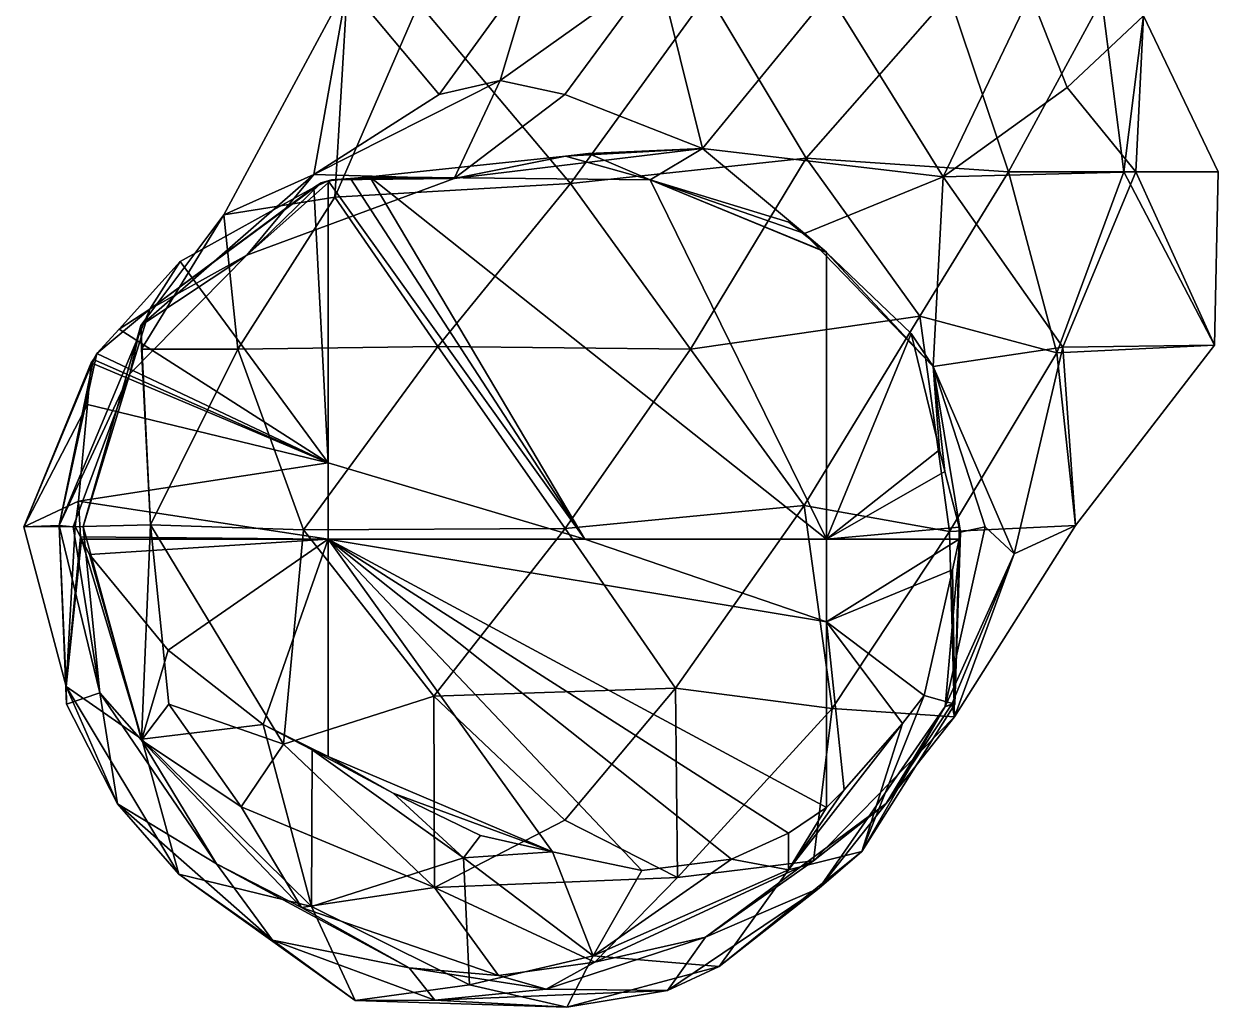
# Model space of a CAD drawing. Extents: x 290083 to 295691, y 4553739 to 4561622.
# Drawn here: x 291239.5 to 291359.3, y 4553905.3 to 4554004 of the extents above; entities that cross this region are included whole.
import ezdxf

# ---------------------------------------------------------------- set-up
doc = ezdxf.new("R2010")
doc.units = 0
doc.layers.add('Au_ppm_Pref_-_0_3', color=7, linetype='CONTINUOUS')

msp = doc.modelspace()

# ---------------------------------------------------------------- linework, layer by layer
at = {"layer": 'Au_ppm_Pref_-_0_3'}
for points in [[(291290.83, 4554010.28, 1778.33), (291281.15, 4553996.92, 1778.45), (291271.96, 4554007.9, 1775.07)], [(291281.15, 4553996.92, 1778.45), (291290.83, 4554010.28, 1778.33), (291287.27, 4553998.32, 1781.8)], [(291303.06, 4554009.6, 1783.27), (291287.27, 4553998.32, 1781.8), (291290.83, 4554010.28, 1778.33)], [(291287.27, 4553998.32, 1781.8), (291303.06, 4554009.6, 1783.27), (291293.75, 4553996.91, 1784.38)], [(291303.06, 4554009.6, 1783.27), (291307.54, 4553991.49, 1788.44), (291293.75, 4553996.91, 1784.38)], [(291303.06, 4554009.6, 1783.27), (291320.25, 4554007.04, 1785.71), (291307.54, 4553991.49, 1788.44)], [(291270.66, 4553986.6, 1771.77), (291271.96, 4554007.9, 1775.07), (291259.54, 4553984.82, 1776.8)], [(291259.54, 4553984.82, 1776.8), (291271.96, 4554007.9, 1775.07), (291268.58, 4553988.89, 1781.78)], [(291271.96, 4554007.9, 1775.07), (291281.15, 4553996.92, 1778.45), (291268.58, 4553988.89, 1781.78)], [(291270.66, 4553986.6, 1771.77), (291279.1, 4554006.06, 1769.19), (291271.96, 4554007.9, 1775.07)], [(291294.3, 4553987.97, 1769.89), (291308.08, 4554007, 1769.35), (291279.1, 4554006.06, 1769.19)], [(291308.08, 4554007, 1769.35), (291294.3, 4553987.97, 1769.89), (291317.96, 4553990.53, 1770.33)], [(291331.7, 4553988.64, 1788.12), (291307.54, 4553991.49, 1788.44), (291320.25, 4554007.04, 1785.71)], [(291317.96, 4553990.53, 1770.33), (291332.31, 4554006.87, 1771.36), (291308.08, 4554007, 1769.35)], [(291317.96, 4553990.53, 1770.33), (291338.23, 4553989.16, 1772.71), (291332.31, 4554006.87, 1771.36)], [(291340.44, 4554006.98, 1785.99), (291331.7, 4553988.64, 1788.12), (291320.25, 4554007.04, 1785.71)], [(291331.7, 4553988.64, 1788.12), (291340.44, 4554006.98, 1785.99), (291344.14, 4553997.62, 1784.62)], [(291338.23, 4553989.16, 1772.71), (291347.59, 4554006.44, 1774.87), (291332.31, 4554006.87, 1771.36)], [(291351.79, 4554004.8, 1780.9), (291344.14, 4553997.62, 1784.62), (291340.44, 4554006.98, 1785.99)], [(291294.3, 4553987.97, 1769.89), (291279.1, 4554006.06, 1769.19), (291270.66, 4553986.6, 1771.77)], [(291349.82, 4553989.16, 1777.13), (291347.59, 4554006.44, 1774.87), (291338.23, 4553989.16, 1772.71)], [(291347.59, 4554006.44, 1774.87), (291349.82, 4553989.16, 1777.13), (291351.79, 4554004.8, 1780.9)], [(291351.03, 4553989.16, 1785.05), (291344.14, 4553997.62, 1784.62), (291351.79, 4554004.8, 1780.9)], [(291349.82, 4553989.16, 1777.13), (291359.27, 4553989.16, 1781.8), (291351.79, 4554004.8, 1780.9)], [(291359.27, 4553989.16, 1781.8), (291351.03, 4553989.16, 1785.05), (291351.79, 4554004.8, 1780.9)], [(291268.58, 4553988.89, 1781.78), (291281.15, 4553996.92, 1778.45), (291287.27, 4553998.32, 1781.8)], [(291287.27, 4553998.32, 1781.8), (291282.65, 4553988.48, 1787.95), (291268.58, 4553988.89, 1781.78)], [(291293.75, 4553996.91, 1784.38), (291282.65, 4553988.48, 1787.95), (291287.27, 4553998.32, 1781.8)], [(291351.03, 4553989.16, 1785.05), (291331.7, 4553988.64, 1788.12), (291344.14, 4553997.62, 1784.62)], [(291293.75, 4553996.91, 1784.38), (291307.54, 4553991.49, 1788.44), (291282.65, 4553988.48, 1787.95)], [(291307.54, 4553991.49, 1788.44), (291293.81, 4553990.71, 1793.19), (291282.65, 4553988.48, 1787.95)], [(291307.54, 4553991.49, 1788.44), (291296.12, 4553990.99, 1793.21), (291293.81, 4553990.71, 1793.19)], [(291296.12, 4553990.99, 1793.21), (291307.54, 4553991.49, 1788.44), (291302.3, 4553988.36, 1793.72)], [(291302.3, 4553988.36, 1793.72), (291307.54, 4553991.49, 1788.44), (291317.77, 4553982.95, 1793.74)], [(291331.7, 4553988.64, 1788.12), (291317.77, 4553982.95, 1793.74), (291307.54, 4553991.49, 1788.44)], [(291293.81, 4553990.71, 1793.19), (291302.3, 4553988.36, 1793.72), (291274.18, 4553988.65, 1792.99)], [(291274.18, 4553988.65, 1792.99), (291282.65, 4553988.48, 1787.95), (291293.81, 4553990.71, 1793.19)], [(291296.12, 4553990.99, 1793.21), (291302.3, 4553988.36, 1793.72), (291293.81, 4553990.71, 1793.19)], [(291306.36, 4553971.35, 1770.01), (291317.96, 4553990.53, 1770.33), (291294.3, 4553987.97, 1769.89)], [(291306.36, 4553971.35, 1770.01), (291329.36, 4553974.68, 1772.06), (291317.96, 4553990.53, 1770.33)], [(291329.36, 4553974.68, 1772.06), (291338.23, 4553989.16, 1772.71), (291317.96, 4553990.53, 1770.33)], [(291268.58, 4553988.89, 1781.78), (291261.86, 4553980.8, 1787.74), (291251.23, 4553973.74, 1782.27)], [(291268.58, 4553988.89, 1781.78), (291251.23, 4553973.74, 1782.27), (291259.54, 4553984.82, 1776.8)], [(291268.58, 4553988.89, 1781.78), (291282.65, 4553988.48, 1787.95), (291261.86, 4553980.8, 1787.74)], [(291343.09, 4553970.97, 1776.48), (291338.23, 4553989.16, 1772.71), (291329.36, 4553974.68, 1772.06)], [(291331.7, 4553988.64, 1788.12), (291351.03, 4553989.16, 1785.05), (291343.68, 4553971.54, 1787.56)], [(291349.82, 4553989.16, 1777.13), (291338.23, 4553989.16, 1772.71), (291343.09, 4553970.97, 1776.48)], [(291343.09, 4553970.97, 1776.48), (291358.92, 4553971.74, 1781.91), (291349.82, 4553989.16, 1777.13)], [(291351.03, 4553989.16, 1785.05), (291358.92, 4553971.74, 1781.91), (291343.68, 4553971.54, 1787.56)], [(291349.82, 4553989.16, 1777.13), (291358.92, 4553971.74, 1781.91), (291359.27, 4553989.16, 1781.8)], [(291359.27, 4553989.16, 1781.8), (291358.92, 4553971.74, 1781.91), (291351.03, 4553989.16, 1785.05)], [(291269.3, 4553988.06, 1793.51), (291268.57, 4553987.58, 1793.67), (291252.12, 4553975.37, 1792.91)], [(291261.86, 4553980.8, 1787.74), (291269.3, 4553988.06, 1793.51), (291252.12, 4553975.37, 1792.91)], [(291270.35, 4553988.33, 1793.38), (291261.86, 4553980.8, 1787.74), (291282.65, 4553988.48, 1787.95)], [(291269.3, 4553988.06, 1793.51), (291261.86, 4553980.8, 1787.74), (291270.35, 4553988.33, 1793.38)], [(291269.3, 4553988.06, 1793.51), (291270, 4553988.25, 1793.43), (291268.57, 4553987.58, 1793.67)], [(291270, 4553959.95, 1800.98), (291268.57, 4553987.58, 1793.67), (291270, 4553988.25, 1793.43)], [(291270, 4553988.25, 1793.43), (291269.3, 4553988.06, 1793.51), (291270.35, 4553988.33, 1793.38)], [(291270, 4553988.25, 1793.43), (291270.35, 4553988.33, 1793.38), (291272.25, 4553988.49, 1793.18)], [(291270, 4553988.25, 1793.43), (291272.25, 4553988.49, 1793.18), (291295.74, 4553952.28, 1800.98)], [(291270, 4553959.95, 1800.98), (291270, 4553988.25, 1793.43), (291295.74, 4553952.28, 1800.98)], [(291270.35, 4553988.33, 1793.38), (291282.65, 4553988.48, 1787.95), (291272.25, 4553988.49, 1793.18)], [(291281, 4553971.63, 1770.33), (291294.3, 4553987.97, 1769.89), (291270.66, 4553986.6, 1771.77)], [(291272.25, 4553988.49, 1793.18), (291274.18, 4553988.65, 1792.99), (291295.74, 4553952.28, 1800.98)], [(291272.25, 4553988.49, 1793.18), (291282.65, 4553988.48, 1787.95), (291274.18, 4553988.65, 1792.99)], [(291295.74, 4553952.28, 1800.98), (291274.18, 4553988.65, 1792.99), (291320, 4553952.28, 1799.05)], [(291302.3, 4553988.36, 1793.72), (291320, 4553952.28, 1799.05), (291274.18, 4553988.65, 1792.99)], [(291281, 4553971.63, 1770.33), (291306.36, 4553971.35, 1770.01), (291294.3, 4553987.97, 1769.89)], [(291316.22, 4553984.1, 1794.64), (291319.98, 4553981.08, 1795.15), (291302.3, 4553988.36, 1793.72)], [(291319.98, 4553981.08, 1795.15), (291320, 4553981.06, 1795.15), (291302.3, 4553988.36, 1793.72)], [(291320, 4553952.28, 1799.05), (291302.3, 4553988.36, 1793.72), (291320, 4553981.06, 1795.15)], [(291302.3, 4553988.36, 1793.72), (291317.77, 4553982.95, 1793.74), (291316.22, 4553984.1, 1794.64)], [(291317.77, 4553982.95, 1793.74), (291331.7, 4553988.64, 1788.12), (291330.68, 4553969.61, 1793.84)], [(291343.68, 4553971.54, 1787.56), (291330.68, 4553969.61, 1793.84), (291331.7, 4553988.64, 1788.12)], [(291268.57, 4553987.58, 1793.67), (291255.15, 4553980.16, 1796.27), (291252.12, 4553975.37, 1792.91)], [(291268.57, 4553987.58, 1793.67), (291270, 4553959.95, 1800.98), (291255.15, 4553980.16, 1796.27)], [(291259.54, 4553984.82, 1776.8), (291260.95, 4553971.34, 1772.27), (291270.66, 4553986.6, 1771.77)], [(291281, 4553971.63, 1770.33), (291270.66, 4553986.6, 1771.77), (291260.95, 4553971.34, 1772.27)], [(291251.23, 4553973.74, 1782.27), (291251.3, 4553971.34, 1775.86), (291259.54, 4553984.82, 1776.8)], [(291259.54, 4553984.82, 1776.8), (291251.3, 4553971.34, 1775.86), (291260.95, 4553971.34, 1772.27)], [(291317.77, 4553982.95, 1793.74), (291319.98, 4553981.08, 1795.15), (291316.22, 4553984.1, 1794.64)], [(291319.98, 4553981.08, 1795.15), (291317.77, 4553982.95, 1793.74), (291320, 4553981.06, 1795.15)], [(291317.77, 4553982.95, 1793.74), (291330.68, 4553969.61, 1793.84), (291320, 4553981.06, 1795.15)], [(291250.1, 4553968.87, 1788.71), (291251.23, 4553973.74, 1782.27), (291261.86, 4553980.8, 1787.74)], [(291250.1, 4553968.87, 1788.71), (291261.86, 4553980.8, 1787.74), (291252.12, 4553975.37, 1792.91)], [(291328.48, 4553972.94, 1797.3), (291320, 4553952.28, 1799.05), (291320, 4553981.06, 1795.15)], [(291320, 4553981.06, 1795.15), (291330.68, 4553969.61, 1793.84), (291328.48, 4553972.94, 1797.3)], [(291255.15, 4553980.16, 1796.27), (291270, 4553959.95, 1800.98), (291249.06, 4553973.36, 1798.37)], [(291255.15, 4553980.16, 1796.27), (291249.06, 4553973.36, 1798.37), (291252.12, 4553975.37, 1792.91)], [(291252.12, 4553975.37, 1792.91), (291246.81, 4553970.91, 1799.3), (291243.03, 4553953.64, 1793.63)], [(291250.1, 4553968.87, 1788.71), (291252.12, 4553975.37, 1792.91), (291243.03, 4553953.64, 1793.63)], [(291249.06, 4553973.36, 1798.37), (291246.81, 4553970.91, 1799.3), (291252.12, 4553975.37, 1792.91)], [(291306.36, 4553971.35, 1770.01), (291317.75, 4553955.67, 1771.19), (291329.36, 4553974.68, 1772.06)], [(291317.75, 4553955.67, 1771.19), (291332.32, 4553953.05, 1774.94), (291329.36, 4553974.68, 1772.06)], [(291343.09, 4553970.97, 1776.48), (291329.36, 4553974.68, 1772.06), (291332.32, 4553953.05, 1774.94)], [(291245.42, 4553953.54, 1781.74), (291252.18, 4553953.72, 1774.87), (291251.23, 4553973.74, 1782.27)], [(291245.42, 4553953.54, 1781.74), (291251.23, 4553973.74, 1782.27), (291250.1, 4553968.87, 1788.71)], [(291270, 4553959.95, 1800.98), (291246.81, 4553970.91, 1799.3), (291249.06, 4553973.36, 1798.37)], [(291251.3, 4553971.34, 1775.86), (291251.23, 4553973.74, 1782.27), (291252.18, 4553953.72, 1774.87)], [(291331.31, 4553961.26, 1799.24), (291320, 4553952.28, 1799.05), (291328.48, 4553972.94, 1797.3)], [(291328.48, 4553972.94, 1797.3), (291330.68, 4553969.61, 1793.84), (291331.31, 4553961.26, 1799.24)], [(291243.03, 4553953.64, 1793.63), (291246.81, 4553970.91, 1799.3), (291246.46, 4553970.33, 1799.52)], [(291270, 4553959.95, 1800.98), (291246.46, 4553970.33, 1799.52), (291246.81, 4553970.91, 1799.3)], [(291260.95, 4553971.34, 1772.27), (291251.3, 4553971.34, 1775.86), (291252.18, 4553953.72, 1774.87)], [(291267.53, 4553953.22, 1771.6), (291260.95, 4553971.34, 1772.27), (291252.18, 4553953.72, 1774.87)], [(291281, 4553971.63, 1770.33), (291260.95, 4553971.34, 1772.27), (291267.53, 4553953.22, 1771.6)], [(291293.77, 4553953.37, 1770.38), (291281, 4553971.63, 1770.33), (291267.53, 4553953.22, 1771.6)], [(291293.77, 4553953.37, 1770.38), (291306.36, 4553971.35, 1770.01), (291281, 4553971.63, 1770.33)], [(291293.77, 4553953.37, 1770.38), (291317.75, 4553955.67, 1771.19), (291306.36, 4553971.35, 1770.01)], [(291343.68, 4553971.54, 1787.56), (291338.81, 4553950.81, 1788.63), (291330.68, 4553969.61, 1793.84)], [(291332.32, 4553953.05, 1774.94), (291344.95, 4553953.64, 1781.57), (291343.09, 4553970.97, 1776.48)], [(291343.68, 4553971.54, 1787.56), (291344.95, 4553953.64, 1781.57), (291338.81, 4553950.81, 1788.63)], [(291358.92, 4553971.74, 1781.91), (291343.09, 4553970.97, 1776.48), (291344.95, 4553953.64, 1781.57)], [(291343.68, 4553971.54, 1787.56), (291358.92, 4553971.74, 1781.91), (291344.95, 4553953.64, 1781.57)], [(291246.46, 4553970.33, 1799.52), (291246.25, 4553969.98, 1799.64), (291239.49, 4553953.52, 1799.62)], [(291246.46, 4553970.33, 1799.52), (291239.49, 4553953.52, 1799.62), (291243.03, 4553953.64, 1793.63)], [(291246.25, 4553969.98, 1799.64), (291245.87, 4553965.81, 1800.98), (291239.49, 4553953.52, 1799.62)], [(291270, 4553959.95, 1800.98), (291245.87, 4553965.81, 1800.98), (291246.25, 4553969.98, 1799.64)], [(291246.46, 4553970.33, 1799.52), (291270, 4553959.95, 1800.98), (291246.25, 4553969.98, 1799.64)], [(291244.42, 4553953.52, 1787.74), (291250.1, 4553968.87, 1788.71), (291243.03, 4553953.64, 1793.63)], [(291245.42, 4553953.54, 1781.74), (291250.1, 4553968.87, 1788.71), (291244.42, 4553953.52, 1787.74)], [(291331.31, 4553961.26, 1799.24), (291330.68, 4553969.61, 1793.84), (291331.86, 4553959.09, 1799.51)], [(291331.86, 4553959.09, 1799.51), (291330.68, 4553969.61, 1793.84), (291333.44, 4553953, 1800.22)], [(291330.68, 4553969.61, 1793.84), (291338.81, 4553950.81, 1788.63), (291335.92, 4553953.52, 1793.68)], [(291335.92, 4553953.52, 1793.68), (291333.44, 4553953, 1800.22), (291330.68, 4553969.61, 1793.84)], [(291245.87, 4553965.81, 1800.98), (291244.98, 4553956.11, 1804.08), (291239.49, 4553953.52, 1799.62)], [(291245.87, 4553965.81, 1800.98), (291270, 4553959.95, 1800.98), (291244.98, 4553956.11, 1804.08)], [(291320, 4553952.28, 1799.05), (291331.31, 4553961.26, 1799.24), (291331.86, 4553959.09, 1799.51)], [(291244.98, 4553956.11, 1804.08), (291270, 4553959.95, 1800.98), (291270, 4553952.28, 1803.02)], [(291295.74, 4553952.28, 1800.98), (291270, 4553952.28, 1803.02), (291270, 4553959.95, 1800.98)], [(291331.86, 4553959.09, 1799.51), (291333.29, 4553953.49, 1800.21), (291320, 4553952.28, 1799.05)], [(291331.86, 4553959.09, 1799.51), (291333.44, 4553953, 1800.22), (291333.29, 4553953.49, 1800.21)], [(291244.98, 4553956.11, 1804.08), (291244.64, 4553953.56, 1804.79), (291239.49, 4553953.52, 1799.62)], [(291245.17, 4553952.53, 1805.02), (291244.64, 4553953.56, 1804.79), (291244.98, 4553956.11, 1804.08)], [(291270, 4553952.28, 1803.02), (291245.17, 4553952.53, 1805.02), (291244.98, 4553956.11, 1804.08)], [(291293.77, 4553953.37, 1770.38), (291304.83, 4553937.33, 1771.17), (291317.75, 4553955.67, 1771.19)], [(291317.75, 4553955.67, 1771.19), (291304.83, 4553937.33, 1771.17), (291320.55, 4553935.28, 1774.34)], [(291317.75, 4553955.67, 1771.19), (291320.55, 4553935.28, 1774.34), (291332.32, 4553953.05, 1774.94)], [(291243.03, 4553953.64, 1793.63), (291239.49, 4553953.52, 1799.62), (291243.73, 4553937.48, 1799.07)], [(291244.64, 4553953.56, 1804.79), (291243.73, 4553937.48, 1799.07), (291239.49, 4553953.52, 1799.62)], [(291243.73, 4553937.48, 1799.07), (291243.75, 4553935.71, 1793.68), (291243.03, 4553953.64, 1793.63)], [(291247.1, 4553936.86, 1787.61), (291244.42, 4553953.52, 1787.74), (291243.03, 4553953.64, 1793.63)], [(291247.1, 4553936.86, 1787.61), (291243.03, 4553953.64, 1793.63), (291243.75, 4553935.71, 1793.68)], [(291243.73, 4553937.48, 1799.07), (291244.64, 4553953.56, 1804.79), (291245.17, 4553952.53, 1805.02)], [(291245.42, 4553953.54, 1781.74), (291244.42, 4553953.52, 1787.74), (291247.1, 4553936.86, 1787.61)], [(291251.28, 4553932.1, 1780.52), (291252.18, 4553953.72, 1774.87), (291245.42, 4553953.54, 1781.74)], [(291251.28, 4553932.1, 1780.52), (291245.42, 4553953.54, 1781.74), (291247.1, 4553936.86, 1787.61)], [(291254.03, 4553935.71, 1775.86), (291252.18, 4553953.72, 1774.87), (291251.28, 4553932.1, 1780.52)], [(291252.18, 4553953.72, 1774.87), (291265.53, 4553931.71, 1773.1), (291267.53, 4553953.22, 1771.6)], [(291254.03, 4553935.71, 1775.86), (291265.53, 4553931.71, 1773.1), (291252.18, 4553953.72, 1774.87)], [(291280.6, 4553936.52, 1771.24), (291267.53, 4553953.22, 1771.6), (291265.53, 4553931.71, 1773.1)], [(291293.77, 4553953.37, 1770.38), (291267.53, 4553953.22, 1771.6), (291280.6, 4553936.52, 1771.24)], [(291293.77, 4553953.37, 1770.38), (291280.6, 4553936.52, 1771.24), (291304.83, 4553937.33, 1771.17)], [(291333.29, 4553953.49, 1800.21), (291333.31, 4553952.28, 1800.33), (291320, 4553952.28, 1799.05)], [(291320.55, 4553935.28, 1774.34), (291332.83, 4553934.45, 1781.91), (291332.32, 4553953.05, 1774.94)], [(291338.81, 4553950.81, 1788.63), (291331.9, 4553935.49, 1793.66), (291335.92, 4553953.52, 1793.68)], [(291331.9, 4553935.49, 1793.66), (291333.44, 4553953, 1800.22), (291335.92, 4553953.52, 1793.68)], [(291331.9, 4553935.49, 1793.66), (291332.85, 4553935.71, 1799.62), (291333.44, 4553953, 1800.22)], [(291344.95, 4553953.64, 1781.57), (291332.32, 4553953.05, 1774.94), (291332.83, 4553934.45, 1781.91)], [(291344.95, 4553953.64, 1781.57), (291332.83, 4553934.45, 1781.91), (291338.81, 4553950.81, 1788.63)], [(291333.44, 4553953, 1800.22), (291332.85, 4553935.71, 1799.62), (291333.31, 4553952.28, 1800.33)], [(291333.29, 4553953.49, 1800.21), (291333.39, 4553953.12, 1800.25), (291333.37, 4553952.79, 1800.28)], [(291333.29, 4553953.49, 1800.21), (291333.37, 4553952.79, 1800.28), (291333.31, 4553952.28, 1800.33)], [(291333.29, 4553953.49, 1800.21), (291333.44, 4553953, 1800.22), (291333.39, 4553953.12, 1800.25)], [(291333.37, 4553952.79, 1800.28), (291333.44, 4553953, 1800.22), (291333.31, 4553952.28, 1800.33)], [(291333.39, 4553953.12, 1800.25), (291333.42, 4553953, 1800.27), (291333.37, 4553952.79, 1800.28)], [(291333.44, 4553953, 1800.22), (291333.37, 4553952.79, 1800.28), (291333.42, 4553953, 1800.27)], [(291333.39, 4553953.12, 1800.25), (291333.44, 4553953, 1800.22), (291333.42, 4553953, 1800.27)], [(291245.17, 4553952.53, 1805.02), (291245.28, 4553952.28, 1805.08), (291243.73, 4553937.48, 1799.07)], [(291245.28, 4553952.28, 1805.08), (291251.33, 4553932.22, 1806.7), (291243.73, 4553937.48, 1799.07)], [(291245.28, 4553952.28, 1805.08), (291245.17, 4553952.53, 1805.02), (291270, 4553952.28, 1803.02)], [(291246.08, 4553950.73, 1805.6), (291245.28, 4553952.28, 1805.08), (291270, 4553952.28, 1803.02)], [(291246.08, 4553950.73, 1805.6), (291251.33, 4553932.22, 1806.7), (291245.28, 4553952.28, 1805.08)], [(291270, 4553952.28, 1803.02), (291253.95, 4553941.14, 1808.57), (291246.08, 4553950.73, 1805.6)], [(291270, 4553952.28, 1803.02), (291263.49, 4553933.68, 1810.6), (291253.95, 4553941.14, 1808.57)], [(291270, 4553952.28, 1803.02), (291270, 4553930.48, 1811.27), (291263.49, 4553933.68, 1810.6)], [(291292.5, 4553920.89, 1810.51), (291270, 4553952.28, 1803.02), (291301.47, 4553919.03, 1809.46)], [(291301.47, 4553919.03, 1809.46), (291270, 4553952.28, 1803.02), (291310.46, 4553920.17, 1807.28)], [(291310.46, 4553920.17, 1807.28), (291270, 4553952.28, 1803.02), (291310.46, 4553920.17, 1807.28)], [(291270, 4553930.48, 1811.27), (291270, 4553952.28, 1803.02), (291292.5, 4553920.89, 1810.51)], [(291316.19, 4553922.79, 1806.21), (291310.46, 4553920.17, 1807.28), (291270, 4553952.28, 1803.02)], [(291320, 4553925.36, 1805.31), (291316.19, 4553922.79, 1806.21), (291270, 4553952.28, 1803.02)], [(291320, 4553925.36, 1805.31), (291270, 4553952.28, 1803.02), (291320, 4553944, 1800.98)], [(291270, 4553952.28, 1803.02), (291295.74, 4553952.28, 1800.98), (291320, 4553944, 1800.98)], [(291295.74, 4553952.28, 1800.98), (291320, 4553952.28, 1799.05), (291320, 4553944, 1800.98)], [(291320, 4553944, 1800.98), (291333.31, 4553952.28, 1800.33), (291332.62, 4553949.22, 1800.98)], [(291320, 4553952.28, 1799.05), (291333.31, 4553952.28, 1800.33), (291320, 4553944, 1800.98)], [(291333.31, 4553952.28, 1800.33), (291332.85, 4553935.71, 1799.62), (291332.62, 4553949.22, 1800.98)], [(291246.08, 4553950.73, 1805.6), (291253.95, 4553941.14, 1808.57), (291251.33, 4553932.22, 1806.7)], [(291338.81, 4553950.81, 1788.63), (291332.55, 4553935.71, 1787.74), (291331.9, 4553935.49, 1793.66)], [(291338.81, 4553950.81, 1788.63), (291332.83, 4553934.45, 1781.91), (291332.55, 4553935.71, 1787.74)], [(291332.62, 4553949.22, 1800.98), (291329.78, 4553936.58, 1803.64), (291320, 4553944, 1800.98)], [(291332.62, 4553949.22, 1800.98), (291332.85, 4553935.71, 1799.62), (291329.78, 4553936.58, 1803.64)], [(291320, 4553944, 1800.98), (291321.77, 4553927.11, 1805.08), (291320, 4553925.36, 1805.31)], [(291320, 4553944, 1800.98), (291327.61, 4553933.78, 1804.09), (291321.77, 4553927.11, 1805.08)], [(291320, 4553944, 1800.98), (291329.78, 4553936.58, 1803.64), (291327.61, 4553933.78, 1804.09)], [(291253.95, 4553941.14, 1808.57), (291263.49, 4553933.68, 1810.6), (291251.33, 4553932.22, 1806.7)], [(291243.73, 4553937.48, 1799.07), (291251.33, 4553932.22, 1806.7), (291255.02, 4553918.65, 1799.6)], [(291243.73, 4553937.48, 1799.07), (291255.02, 4553918.65, 1799.6), (291248.88, 4553925.71, 1793.68)], [(291243.73, 4553937.48, 1799.07), (291248.88, 4553925.71, 1793.68), (291243.75, 4553935.71, 1793.68)], [(291247.1, 4553936.86, 1787.61), (291243.75, 4553935.71, 1793.68), (291248.88, 4553925.71, 1793.68)], [(291251.28, 4553932.1, 1780.52), (291247.1, 4553936.86, 1787.61), (291258.8, 4553919.71, 1787.47)], [(291258.8, 4553919.71, 1787.47), (291247.1, 4553936.86, 1787.61), (291248.88, 4553925.71, 1793.68)], [(291280.6, 4553936.52, 1771.24), (291265.53, 4553931.71, 1773.1), (291280.68, 4553917.31, 1775.59)], [(291304.83, 4553937.33, 1771.17), (291280.6, 4553936.52, 1771.24), (291293.75, 4553924.09, 1771.99)], [(291293.75, 4553924.09, 1771.99), (291280.6, 4553936.52, 1771.24), (291280.68, 4553917.31, 1775.59)], [(291305.04, 4553918.32, 1775.96), (291304.83, 4553937.33, 1771.17), (291293.75, 4553924.09, 1771.99)], [(291320.55, 4553935.28, 1774.34), (291304.83, 4553937.33, 1771.17), (291305.04, 4553918.32, 1775.96)], [(291329.78, 4553936.58, 1803.64), (291323.54, 4553920.95, 1799.62), (291327.61, 4553933.78, 1804.09)], [(291332.85, 4553935.71, 1799.62), (291323.54, 4553920.95, 1799.62), (291329.78, 4553936.58, 1803.64)], [(291261.27, 4553925.41, 1775.86), (291254.03, 4553935.71, 1775.86), (291251.28, 4553932.1, 1780.52)], [(291254.03, 4553935.71, 1775.86), (291261.27, 4553925.41, 1775.86), (291265.53, 4553931.71, 1773.1)], [(291305.04, 4553918.32, 1775.96), (291318.69, 4553920.01, 1781.94), (291320.55, 4553935.28, 1774.34)], [(291332.83, 4553934.45, 1781.91), (291320.55, 4553935.28, 1774.34), (291318.69, 4553920.01, 1781.94)], [(291325.99, 4553925.74, 1787.74), (291319.26, 4553917.26, 1793.68), (291331.9, 4553935.49, 1793.66)], [(291331.9, 4553935.49, 1793.66), (291319.26, 4553917.26, 1793.68), (291323.54, 4553920.95, 1799.62)], [(291332.85, 4553935.71, 1799.62), (291331.9, 4553935.49, 1793.66), (291323.54, 4553920.95, 1799.62)], [(291332.55, 4553935.71, 1787.74), (291325.99, 4553925.74, 1787.74), (291331.9, 4553935.49, 1793.66)], [(291332.55, 4553935.71, 1787.74), (291332.83, 4553934.45, 1781.91), (291325.99, 4553925.74, 1787.74)], [(291321.77, 4553927.11, 1805.08), (291327.61, 4553933.78, 1804.09), (291316.19, 4553919.1, 1804.99)], [(291323.54, 4553920.95, 1799.62), (291316.19, 4553919.1, 1804.99), (291327.61, 4553933.78, 1804.09)], [(291325.99, 4553925.74, 1787.74), (291332.83, 4553934.45, 1781.91), (291318.69, 4553920.01, 1781.94)], [(291251.33, 4553932.22, 1806.7), (291263.49, 4553933.68, 1810.6), (291268.33, 4553915.42, 1806.05)], [(291263.49, 4553933.68, 1810.6), (291270, 4553930.48, 1811.27), (291268.4, 4553931.13, 1811.16)], [(291263.49, 4553933.68, 1810.6), (291268.4, 4553931.13, 1811.16), (291268.33, 4553915.42, 1806.05)], [(291261.27, 4553925.41, 1775.86), (291251.28, 4553932.1, 1780.52), (291267.32, 4553915.32, 1781.63)], [(291258.8, 4553919.71, 1787.47), (291267.32, 4553915.32, 1781.63), (291251.28, 4553932.1, 1780.52)], [(291251.33, 4553932.22, 1806.7), (291268.33, 4553915.42, 1806.05), (291255.02, 4553918.65, 1799.6)], [(291265.53, 4553931.71, 1773.1), (291261.27, 4553925.41, 1775.86), (291280.68, 4553917.31, 1775.59)], [(291268.33, 4553915.42, 1806.05), (291268.4, 4553931.13, 1811.16), (291283.59, 4553920.3, 1810.7)], [(291268.4, 4553931.13, 1811.16), (291270, 4553930.48, 1811.27), (291276.54, 4553926.79, 1811.39)], [(291268.4, 4553931.13, 1811.16), (291276.54, 4553926.79, 1811.39), (291283.59, 4553920.3, 1810.7)], [(291276.54, 4553926.79, 1811.39), (291270, 4553930.48, 1811.27), (291292.5, 4553920.89, 1810.51)], [(291285.29, 4553922.55, 1811.29), (291276.54, 4553926.79, 1811.39), (291292.5, 4553920.89, 1810.51)], [(291283.59, 4553920.3, 1810.7), (291276.54, 4553926.79, 1811.39), (291285.29, 4553922.55, 1811.29)], [(291320, 4553925.36, 1805.31), (291321.77, 4553927.11, 1805.08), (291316.19, 4553919.1, 1804.99)], [(291255.02, 4553918.65, 1799.6), (291264.43, 4553912.04, 1793.74), (291248.88, 4553925.71, 1793.68)], [(291258.8, 4553919.71, 1787.47), (291248.88, 4553925.71, 1793.68), (291264.43, 4553912.04, 1793.74)], [(291261.27, 4553925.41, 1775.86), (291267.32, 4553915.32, 1781.63), (291280.68, 4553917.31, 1775.59)], [(291318.69, 4553920.01, 1781.94), (291307.84, 4553912.33, 1787.82), (291325.99, 4553925.74, 1787.74)], [(291307.84, 4553912.33, 1787.82), (291319.26, 4553917.26, 1793.68), (291325.99, 4553925.74, 1787.74)], [(291316.19, 4553922.79, 1806.21), (291320, 4553925.36, 1805.31), (291316.19, 4553919.1, 1804.99)], [(291305.04, 4553918.32, 1775.96), (291293.75, 4553924.09, 1771.99), (291280.68, 4553917.31, 1775.59)], [(291292.5, 4553920.89, 1810.51), (291283.59, 4553920.3, 1810.7), (291285.29, 4553922.55, 1811.29)], [(291310.46, 4553920.17, 1807.28), (291316.19, 4553922.79, 1806.21), (291316.19, 4553919.1, 1804.99)], [(291283.59, 4553920.3, 1810.7), (291292.5, 4553920.89, 1810.51), (291296.57, 4553910.48, 1806.69)], [(291292.5, 4553920.89, 1810.51), (291301.47, 4553919.03, 1809.46), (291296.57, 4553910.48, 1806.69)], [(291323.54, 4553920.95, 1799.62), (291319.26, 4553917.26, 1793.68), (291309.22, 4553909.4, 1801.09)], [(291323.54, 4553920.95, 1799.62), (291309.22, 4553909.4, 1801.09), (291316.19, 4553919.1, 1804.99)], [(291278.14, 4553909.25, 1786.27), (291267.32, 4553915.32, 1781.63), (291258.8, 4553919.71, 1787.47)], [(291264.43, 4553912.04, 1793.74), (291278.14, 4553909.25, 1786.27), (291258.8, 4553919.71, 1787.47)], [(291284.19, 4553907.56, 1804.49), (291268.33, 4553915.42, 1806.05), (291283.59, 4553920.3, 1810.7)], [(291283.59, 4553920.3, 1810.7), (291296.57, 4553910.48, 1806.69), (291284.19, 4553907.56, 1804.49)], [(291296.57, 4553910.48, 1806.69), (291301.47, 4553919.03, 1809.46), (291310.46, 4553920.17, 1807.28)], [(291296.57, 4553910.48, 1806.69), (291310.46, 4553920.17, 1807.28), (291316.19, 4553919.1, 1804.99)], [(291305.04, 4553918.32, 1775.96), (291296.76, 4553909.84, 1780.54), (291318.69, 4553920.01, 1781.94)], [(291318.69, 4553920.01, 1781.94), (291296.76, 4553909.84, 1780.54), (291307.84, 4553912.33, 1787.82)], [(291310.46, 4553920.17, 1807.28), (291310.46, 4553920.17, 1807.28), (291316.19, 4553919.1, 1804.99)], [(291255.02, 4553918.65, 1799.6), (291268.33, 4553915.42, 1806.05), (291272.72, 4553905.97, 1799.62)], [(291255.02, 4553918.65, 1799.6), (291272.72, 4553905.97, 1799.62), (291264.43, 4553912.04, 1793.74)], [(291305.04, 4553918.32, 1775.96), (291280.68, 4553917.31, 1775.59), (291296.76, 4553909.84, 1780.54)], [(291309.22, 4553909.4, 1801.09), (291296.57, 4553910.48, 1806.69), (291316.19, 4553919.1, 1804.99)], [(291287.1, 4553908.49, 1781.8), (291280.68, 4553917.31, 1775.59), (291267.32, 4553915.32, 1781.63)], [(291287.1, 4553908.49, 1781.8), (291296.76, 4553909.84, 1780.54), (291280.68, 4553917.31, 1775.59)], [(291307.84, 4553912.33, 1787.82), (291304.03, 4553907, 1794.9), (291319.26, 4553917.26, 1793.68)], [(291309.22, 4553909.4, 1801.09), (291319.26, 4553917.26, 1793.68), (291304.03, 4553907, 1794.9)], [(291287.1, 4553908.49, 1781.8), (291267.32, 4553915.32, 1781.63), (291278.14, 4553909.25, 1786.27)], [(291272.72, 4553905.97, 1799.62), (291268.33, 4553915.42, 1806.05), (291284.19, 4553907.56, 1804.49)], [(291296.76, 4553909.84, 1780.54), (291291.88, 4553907.12, 1787.59), (291307.84, 4553912.33, 1787.82)], [(291304.03, 4553907, 1794.9), (291307.84, 4553912.33, 1787.82), (291291.88, 4553907.12, 1787.59)], [(291280.72, 4553906.01, 1793.48), (291278.14, 4553909.25, 1786.27), (291264.43, 4553912.04, 1793.74)], [(291280.72, 4553906.01, 1793.48), (291264.43, 4553912.04, 1793.74), (291272.72, 4553905.97, 1799.62)], [(291284.19, 4553907.56, 1804.49), (291296.57, 4553910.48, 1806.69), (291293.95, 4553905.32, 1799.73)], [(291296.76, 4553909.84, 1780.54), (291287.1, 4553908.49, 1781.8), (291291.88, 4553907.12, 1787.59)], [(291293.95, 4553905.32, 1799.73), (291296.57, 4553910.48, 1806.69), (291309.22, 4553909.4, 1801.09)], [(291291.88, 4553907.12, 1787.59), (291287.1, 4553908.49, 1781.8), (291278.14, 4553909.25, 1786.27)], [(291291.88, 4553907.12, 1787.59), (291278.14, 4553909.25, 1786.27), (291280.72, 4553906.01, 1793.48)], [(291304.03, 4553907, 1794.9), (291293.95, 4553905.32, 1799.73), (291309.22, 4553909.4, 1801.09)], [(291272.72, 4553905.97, 1799.62), (291284.19, 4553907.56, 1804.49), (291293.95, 4553905.32, 1799.73)], [(291291.88, 4553907.12, 1787.59), (291280.72, 4553906.01, 1793.48), (291304.03, 4553907, 1794.9)], [(291304.03, 4553907, 1794.9), (291280.72, 4553906.01, 1793.48), (291293.95, 4553905.32, 1799.73)], [(291280.72, 4553906.01, 1793.48), (291272.72, 4553905.97, 1799.62), (291293.95, 4553905.32, 1799.73)]]:
    msp.add_3dface(points, dxfattribs=at)

doc.saveas('drawing.dxf')
